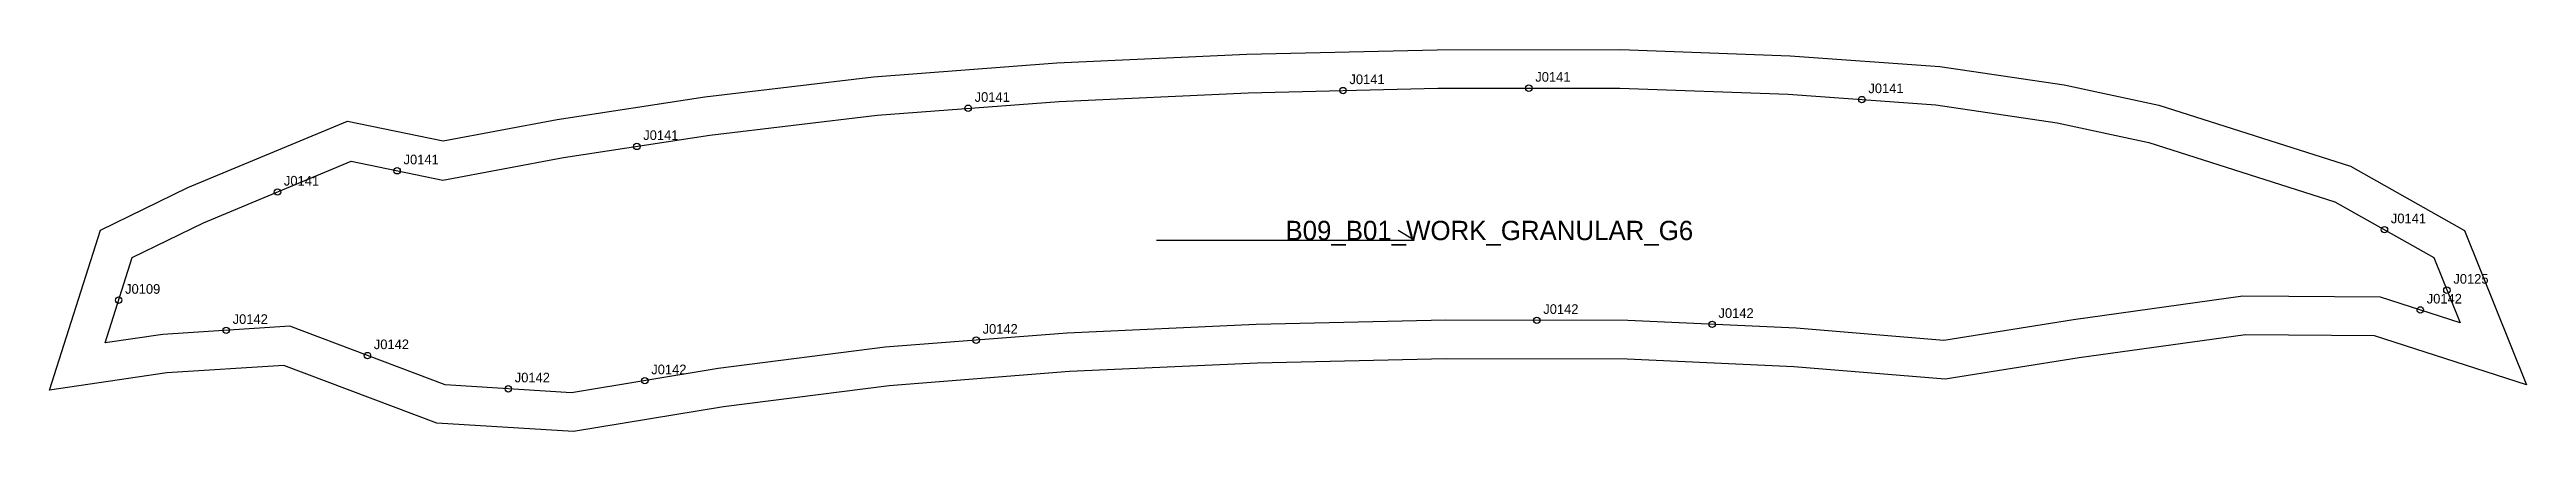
# Model space of a CAD drawing. Header units: millimetres. Extents: x -26 to 744, y -54 to 65.
import ezdxf

# ---------------------------------------------------------------- set-up
doc = ezdxf.new("R2010")
doc.units = ezdxf.units.MM
for name, color, linetype in [('CUT', 1, 'Continuous'), ('GRAIN', 3, 'Continuous'), ('LABEL', 7, 'Continuous'), ('NOTCH', 2, 'Continuous'), ('SEW', 5, 'Continuous')]:
    doc.layers.add(name, color=color, linetype=linetype)

msp = doc.modelspace()

# ---------------------------------------------------------------- linework, layer by layer
at = {"layer": 'CUT'}
msp.add_lwpolyline([(-9.88, 8.54), (17.26, 21.75), (66.85, 42.41), (96.63, 36.24), (131.96, 42.89), (177.84, 49.9), (230.25, 56.2), (287.16, 60.51), (346.24, 63.17), (405.33, 64.61), (462.31, 64.66), (514.98, 62.71), (561.48, 59.39), (600.02, 53.69), (629.45, 47.4), (688.99, 28.36), (724.45, 8.38), (743.65, -39.59), (696.4, -24.31), (656.34, -24.04), (604.76, -31.22), (563.14, -37.87), (516.06, -33.95), (464.29, -31.58), (408.09, -31.49), (349.55, -32.85), (291.1, -35.46), (235.13, -39.86), (183.69, -46.43), (137.1, -54.1), (94.61, -51.47), (47.11, -33.54), (10.74, -35.84), (-25.68, -41.27), (-9.88, 8.54)], close=True, dxfattribs=at)
at = {"layer": 'GRAIN'}
for p, q in [((398.19, 5.4), (393.19, 8.4)), ((318.19, 5.4), (398.19, 5.4))]:
    msp.add_line(p, q, dxfattribs=at)
at = {"layer": 'NOTCH'}
for centre in [(259.65, 46.39), (376.07, 51.9), (433.79, 52.64), (537.25, 49.09), (156.72, 34.53), (82.28, 26.96), (45.12, 20.36), (699.53, 8.65), (-4.21, -13.28), (710.67, -16.31), (718.94, -10.15), (29.2, -22.65), (436.27, -19.54), (490.7, -20.78), (73.05, -30.5), (262.13, -25.7), (159.22, -38.3), (116.82, -40.82)]:
    msp.add_circle(centre, 1, dxfattribs=at)
at = {"layer": 'SEW'}
msp.add_lwpolyline([(0, 0), (22.19, 10.81), (68.05, 29.91), (96.52, 24.01), (133.97, 31.06), (179.46, 38.01), (231.42, 44.26), (287.88, 48.53), (346.66, 51.18), (405.48, 52.61), (462.09, 52.66), (514.33, 50.73), (560.17, 47.46), (597.89, 41.87), (626.37, 35.79), (684.17, 17.3), (714.88, 0), (723.01, -20.3), (698.33, -12.33), (655.55, -12.04), (602.99, -19.35), (562.69, -25.79), (516.83, -21.97), (464.58, -19.58), (407.96, -19.49), (349.14, -20.85), (290.36, -23.48), (233.9, -27.92), (181.96, -34.55), (136.49, -42.04), (97.16, -39.6), (48.93, -21.4), (9.47, -23.9), (-8.42, -26.56)], close=True, dxfattribs=at)

# ---------------------------------------------------------------- texts
at = {"layer": 'LABEL'}
for s, height, p in [('J0141', 3, (378.07, 53.9)), ('J0141', 3, (435.79, 54.64)), ('J0141', 3, (539.25, 51.09)), ('J0141', 3, (261.65, 48.39)), ('J0141', 3, (158.72, 36.53)), ('J0141', 3, (84.28, 28.96)), ('J0141', 3, (47.12, 22.36)), ('B09_B01_WORK_GRANULAR_G6', 6, (358.19, 5.4)), ('J0141', 3, (701.53, 10.65)), ('J0125', 3, (720.94, -8.15)), ('J0109', 3, (-2.21, -11.28)), ('J0142', 3, (438.27, -17.54)), ('J0142', 3, (712.67, -14.31)), ('J0142', 3, (31.2, -20.65)), ('J0142', 3, (264.13, -23.7)), ('J0142', 3, (492.7, -18.78)), ('J0142', 3, (75.05, -28.5)), ('J0142', 3, (118.82, -38.82)), ('J0142', 3, (161.22, -36.3))]:
    msp.add_text(s, height=height, dxfattribs=at).set_placement(p)

doc.saveas('drawing.dxf')
